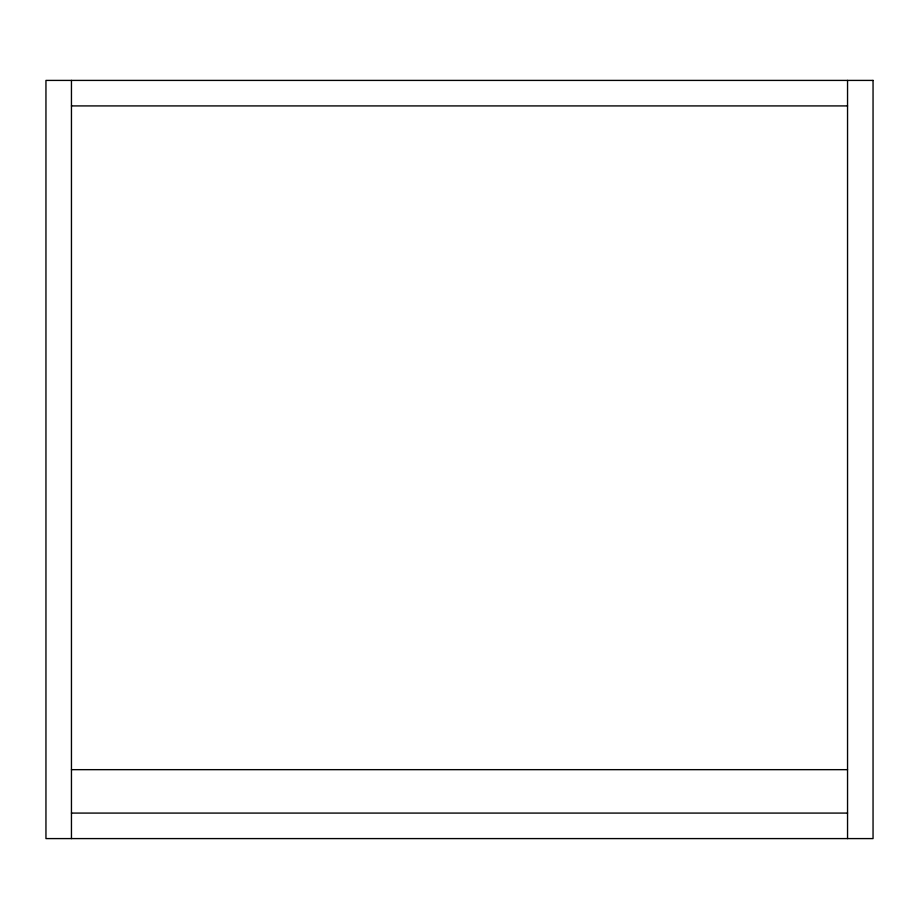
<?xml version="1.0" encoding="UTF-8"?>
<svg xmlns="http://www.w3.org/2000/svg" width="919" height="919" viewBox="0 0 919 919"><rect width="100%" height="100%" fill="white"/><g stroke="black" fill="none" stroke-linecap="round" stroke-linejoin="round"><path stroke-width="1.38" d="M71.452 105.915L847.548 105.915M71.452 769.662L847.548 769.662M71.452 813.085L847.548 813.085M847.548 80.412L847.548 838.587M71.452 80.412L71.452 838.587M873.05 80.412L45.95 80.412L45.95 838.587L873.05 838.587L873.05 80.412"/></g></svg>
